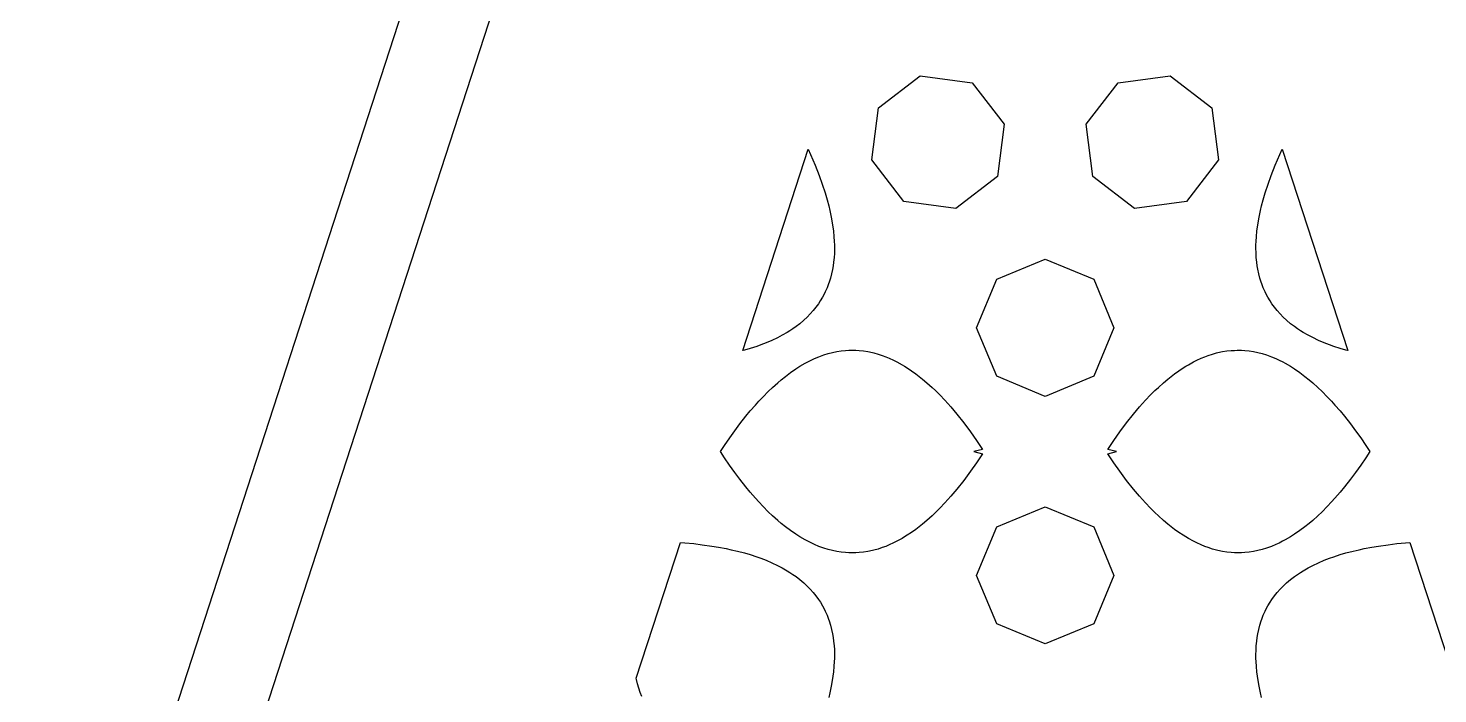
# Model space of a CAD drawing. Header units: metres. Extents: x 20 to 1108, y 20 to 485.
# Drawn here: x 215.72 to 265.05, y 167.41 to 190.69 of the extents above; entities that cross this region are included whole.
import ezdxf

# ---------------------------------------------------------------- set-up
doc = ezdxf.new("R2010")
doc.units = ezdxf.units.M

msp = doc.modelspace()

# ---------------------------------------------------------------- linework, layer by layer
for p, q in [((173.154, 20.0001), (248.154, 250.826)), ((251.309, 250.826), (176.309, 20)), ((245.481, 187.91), (246.938, 189.028)), ((246.938, 189.028), (248.759, 188.788)), ((253.859, 188.788), (255.68, 189.028)), ((255.68, 189.028), (257.137, 187.91)), ((248.759, 188.788), (249.877, 187.331)), ((252.74, 187.331), (253.859, 188.788)), ((245.24, 186.088), (245.481, 187.91)), ((257.137, 187.91), (257.377, 186.088)), ((249.877, 187.331), (249.637, 185.51)), ((252.981, 185.51), (252.74, 187.331)), ((240.724, 179.415), (243.012, 186.458)), ((243.012, 186.458), (243.098, 186.271)), ((259.52, 186.271), (259.606, 186.458)), ((259.606, 186.458), (261.894, 179.415)), ((243.098, 186.271), (243.257, 185.902)), ((246.359, 184.632), (245.24, 186.088)), ((257.377, 186.088), (256.259, 184.632)), ((259.361, 185.902), (259.52, 186.271)), ((243.257, 185.902), (243.399, 185.542)), ((243.399, 185.542), (243.51, 185.237)), ((249.637, 185.51), (248.18, 184.391)), ((254.438, 184.391), (252.981, 185.51)), ((259.109, 185.237), (259.219, 185.542)), ((259.219, 185.542), (259.361, 185.902)), ((243.51, 185.237), (243.607, 184.938)), ((259.01, 184.938), (259.109, 185.237)), ((243.607, 184.938), (243.681, 184.687)), ((243.681, 184.687), (243.736, 184.483)), ((243.736, 184.483), (243.774, 184.322)), ((248.18, 184.391), (246.359, 184.632)), ((256.259, 184.632), (254.438, 184.391)), ((258.844, 184.322), (258.882, 184.483)), ((258.882, 184.483), (258.937, 184.687)), ((258.937, 184.687), (259.01, 184.938)), ((243.774, 184.322), (243.823, 184.086)), ((243.823, 184.086), (243.86, 183.891)), ((258.758, 183.891), (258.793, 184.086)), ((258.793, 184.086), (258.844, 184.322)), ((243.86, 183.891), (243.902, 183.59)), ((243.902, 183.59), (243.918, 183.407)), ((258.699, 183.407), (258.716, 183.59)), ((258.716, 183.59), (258.758, 183.891)), ((243.918, 183.407), (243.93, 183.227)), ((243.93, 183.227), (243.934, 183.121)), ((243.936, 183.016), (243.931, 182.81)), ((243.934, 183.121), (243.936, 183.016)), ((258.682, 183.017), (258.683, 183.121)), ((258.687, 182.81), (258.682, 183.017)), ((258.683, 183.121), (258.688, 183.227)), ((258.688, 183.227), (258.699, 183.407)), ((243.907, 182.512), (243.89, 182.384)), ((243.923, 182.677), (243.907, 182.512)), ((243.931, 182.81), (243.923, 182.677)), ((249.612, 181.911), (251.309, 182.615)), ((251.309, 182.615), (253.006, 181.911)), ((258.695, 182.678), (258.687, 182.81)), ((258.71, 182.513), (258.695, 182.678)), ((258.728, 182.385), (258.71, 182.513)), ((243.835, 182.104), (243.796, 181.954)), ((243.867, 182.258), (243.835, 182.104)), ((243.89, 182.384), (243.867, 182.258)), ((258.749, 182.259), (258.728, 182.385)), ((258.781, 182.105), (258.749, 182.259)), ((258.821, 181.954), (258.781, 182.105)), ((243.675, 181.607), (243.613, 181.469)), ((243.731, 181.749), (243.675, 181.607)), ((243.75, 181.806), (243.731, 181.749)), ((243.796, 181.954), (243.75, 181.806)), ((248.908, 180.215), (249.612, 181.911)), ((253.006, 181.911), (253.709, 180.215)), ((258.867, 181.807), (258.821, 181.954)), ((258.887, 181.75), (258.867, 181.807)), ((258.942, 181.608), (258.887, 181.75)), ((259.004, 181.47), (258.942, 181.608)), ((243.373, 181.054), (243.285, 180.931)), ((243.44, 181.154), (243.373, 181.054)), ((243.517, 181.283), (243.44, 181.154)), ((243.56, 181.362), (243.517, 181.283)), ((243.613, 181.469), (243.56, 181.362)), ((259.058, 181.363), (259.004, 181.47)), ((259.1, 181.284), (259.058, 181.363)), ((259.177, 181.155), (259.1, 181.284)), ((259.244, 181.054), (259.177, 181.155)), ((259.331, 180.932), (259.244, 181.054)), ((242.98, 180.588), (242.865, 180.481)), ((243.088, 180.699), (242.98, 180.588)), ((243.191, 180.815), (243.088, 180.699)), ((243.285, 180.931), (243.191, 180.815)), ((259.427, 180.815), (259.331, 180.932)), ((259.529, 180.7), (259.427, 180.815)), ((259.637, 180.589), (259.529, 180.7)), ((259.752, 180.481), (259.637, 180.589)), ((242.284, 180.055), (242.104, 179.951)), ((242.371, 180.109), (242.284, 180.055)), ((242.484, 180.183), (242.371, 180.109)), ((242.59, 180.258), (242.484, 180.183)), ((242.72, 180.358), (242.59, 180.258)), ((242.865, 180.481), (242.72, 180.358)), ((249.612, 178.518), (248.908, 180.215)), ((253.709, 180.215), (253.006, 178.518)), ((259.898, 180.358), (259.752, 180.481)), ((260.028, 180.258), (259.898, 180.358)), ((260.134, 180.183), (260.028, 180.258)), ((260.246, 180.109), (260.134, 180.183)), ((260.332, 180.055), (260.246, 180.109)), ((260.514, 179.951), (260.332, 180.055)), ((241.214, 179.564), (240.985, 179.489)), ((241.363, 179.618), (241.214, 179.564)), ((241.542, 179.687), (241.363, 179.618)), ((241.748, 179.775), (241.542, 179.687)), ((241.946, 179.868), (241.748, 179.775)), ((242.104, 179.951), (241.946, 179.868)), ((260.67, 179.869), (260.514, 179.951)), ((260.868, 179.775), (260.67, 179.869)), ((261.075, 179.687), (260.868, 179.775)), ((261.255, 179.618), (261.075, 179.687)), ((261.404, 179.564), (261.255, 179.618)), ((261.633, 179.489), (261.404, 179.564)), ((240.784, 179.431), (240.724, 179.415)), ((240.985, 179.489), (240.784, 179.431)), ((242.998, 179.022), (243.119, 179.083)), ((243.119, 179.083), (243.238, 179.137)), ((243.238, 179.137), (243.389, 179.2)), ((243.389, 179.2), (243.568, 179.264)), ((243.568, 179.264), (243.719, 179.311)), ((243.719, 179.311), (243.867, 179.349)), ((243.867, 179.349), (244.018, 179.38)), ((244.018, 179.38), (244.169, 179.403)), ((244.169, 179.403), (244.32, 179.418)), ((244.32, 179.418), (244.439, 179.426)), ((244.439, 179.426), (244.588, 179.428)), ((244.588, 179.428), (244.679, 179.426)), ((244.679, 179.426), (244.798, 179.418)), ((244.798, 179.418), (244.947, 179.403)), ((244.947, 179.403), (245.099, 179.38)), ((245.099, 179.38), (245.158, 179.368)), ((245.158, 179.368), (245.31, 179.334)), ((245.31, 179.334), (245.459, 179.293)), ((245.459, 179.293), (245.61, 179.245)), ((245.61, 179.245), (245.728, 179.2)), ((245.728, 179.2), (245.849, 179.15)), ((245.849, 179.15), (245.999, 179.082)), ((245.999, 179.082), (246.119, 179.022)), ((256.498, 179.022), (256.618, 179.082)), ((256.618, 179.082), (256.769, 179.15)), ((256.769, 179.15), (256.89, 179.201)), ((256.89, 179.201), (257.008, 179.245)), ((257.008, 179.245), (257.158, 179.293)), ((257.158, 179.293), (257.308, 179.334)), ((257.308, 179.334), (257.459, 179.368)), ((257.459, 179.368), (257.519, 179.38)), ((257.519, 179.38), (257.67, 179.403)), ((257.67, 179.403), (257.82, 179.418)), ((257.82, 179.418), (257.939, 179.425)), ((257.939, 179.425), (258.029, 179.428)), ((258.029, 179.428), (258.179, 179.426)), ((258.179, 179.426), (258.298, 179.418)), ((258.298, 179.418), (258.448, 179.403)), ((258.448, 179.403), (258.6, 179.38)), ((258.6, 179.38), (258.75, 179.349)), ((258.75, 179.349), (258.899, 179.31)), ((258.899, 179.31), (259.05, 179.264)), ((259.05, 179.264), (259.229, 179.2)), ((259.229, 179.2), (259.38, 179.138)), ((259.38, 179.138), (259.498, 179.082)), ((259.498, 179.082), (259.619, 179.022)), ((261.833, 179.431), (261.633, 179.489)), ((261.894, 179.415), (261.833, 179.431)), ((242.219, 178.516), (242.398, 178.65)), ((242.398, 178.65), (242.579, 178.775)), ((242.579, 178.775), (242.728, 178.87)), ((242.728, 178.87), (242.907, 178.974)), ((242.907, 178.974), (242.998, 179.022)), ((246.119, 179.022), (246.299, 178.924)), ((246.299, 178.924), (246.388, 178.87)), ((246.388, 178.87), (246.479, 178.813)), ((246.479, 178.813), (246.629, 178.714)), ((246.629, 178.714), (246.779, 178.607)), ((246.779, 178.607), (247.019, 178.419)), ((255.599, 178.419), (255.839, 178.607)), ((255.839, 178.607), (255.988, 178.714)), ((255.988, 178.714), (256.139, 178.813)), ((256.139, 178.813), (256.229, 178.871)), ((256.229, 178.871), (256.319, 178.924)), ((256.319, 178.924), (256.498, 179.022)), ((259.619, 179.022), (259.71, 178.974)), ((259.71, 178.974), (259.89, 178.87)), ((259.89, 178.87), (260.038, 178.775)), ((260.038, 178.775), (260.22, 178.65)), ((260.22, 178.65), (260.399, 178.516)), ((241.619, 177.988), (241.768, 178.13)), ((241.768, 178.13), (241.948, 178.293)), ((241.948, 178.293), (242.068, 178.395)), ((242.068, 178.395), (242.219, 178.516)), ((247.019, 178.419), (247.168, 178.293)), ((247.168, 178.293), (247.349, 178.13)), ((247.349, 178.13), (247.469, 178.017)), ((251.309, 177.814), (249.612, 178.518)), ((253.006, 178.518), (251.309, 177.814)), ((255.149, 178.016), (255.269, 178.13)), ((255.269, 178.13), (255.449, 178.293)), ((255.449, 178.293), (255.599, 178.419)), ((260.399, 178.516), (260.55, 178.395)), ((260.55, 178.395), (260.669, 178.293)), ((260.669, 178.293), (260.85, 178.131)), ((260.85, 178.131), (260.998, 177.988)), ((241.168, 177.512), (241.288, 177.646)), ((241.288, 177.646), (241.439, 177.805)), ((241.439, 177.805), (241.619, 177.988)), ((247.469, 178.017), (247.619, 177.868)), ((247.619, 177.868), (247.798, 177.679)), ((247.798, 177.679), (248.009, 177.444)), ((254.609, 177.444), (254.819, 177.679)), ((254.819, 177.679), (254.998, 177.868)), ((254.998, 177.868), (255.149, 178.016)), ((260.998, 177.988), (261.179, 177.805)), ((261.179, 177.805), (261.329, 177.646)), ((261.329, 177.646), (261.449, 177.512)), ((240.629, 176.854), (240.838, 177.121)), ((240.838, 177.121), (240.988, 177.304)), ((240.988, 177.304), (241.168, 177.512)), ((248.009, 177.444), (248.219, 177.196)), ((248.219, 177.196), (248.458, 176.893)), ((254.159, 176.893), (254.399, 177.196)), ((254.399, 177.196), (254.609, 177.444)), ((261.449, 177.512), (261.629, 177.304)), ((261.629, 177.304), (261.779, 177.121)), ((261.779, 177.121), (261.988, 176.854)), ((240.269, 176.361), (240.447, 176.613)), ((240.447, 176.613), (240.629, 176.854)), ((248.458, 176.893), (248.698, 176.572)), ((253.919, 176.572), (254.159, 176.893)), ((261.988, 176.854), (262.17, 176.613)), ((262.17, 176.613), (262.35, 176.361)), ((239.947, 175.884), (240.089, 176.098)), ((240.089, 176.098), (240.269, 176.361)), ((248.698, 176.572), (248.908, 176.274)), ((248.908, 176.274), (249.118, 175.963)), ((253.499, 175.963), (253.709, 176.274)), ((253.709, 176.274), (253.919, 176.572)), ((262.35, 176.361), (262.529, 176.098)), ((262.529, 176.098), (262.67, 175.885)), ((240.089, 175.671), (239.947, 175.884)), ((240.268, 175.408), (240.089, 175.671)), ((249.118, 175.963), (248.812, 175.885)), ((248.812, 175.885), (249.118, 175.806)), ((249.118, 175.806), (248.908, 175.495)), ((253.806, 175.885), (253.499, 175.963)), ((253.499, 175.806), (253.806, 175.885)), ((253.709, 175.495), (253.499, 175.806)), ((262.529, 175.671), (262.349, 175.408)), ((262.67, 175.885), (262.529, 175.671)), ((240.447, 175.156), (240.268, 175.408)), ((240.629, 174.915), (240.447, 175.156)), ((248.698, 175.197), (248.458, 174.876)), ((248.908, 175.495), (248.698, 175.197)), ((253.919, 175.197), (253.709, 175.495)), ((254.159, 174.876), (253.919, 175.197)), ((262.169, 175.156), (261.988, 174.915)), ((262.349, 175.408), (262.169, 175.156)), ((240.838, 174.648), (240.629, 174.915)), ((240.988, 174.465), (240.838, 174.648)), ((248.458, 174.876), (248.218, 174.573)), ((254.399, 174.574), (254.159, 174.876)), ((261.779, 174.648), (261.628, 174.465)), ((261.988, 174.915), (261.779, 174.648)), ((241.168, 174.257), (240.988, 174.465)), ((241.288, 174.124), (241.168, 174.257)), ((241.439, 173.964), (241.288, 174.124)), ((248.009, 174.325), (247.799, 174.09)), ((248.218, 174.573), (248.009, 174.325)), ((254.609, 174.325), (254.399, 174.574)), ((254.82, 174.091), (254.609, 174.325)), ((261.328, 174.123), (261.179, 173.963)), ((261.448, 174.256), (261.328, 174.123)), ((261.628, 174.465), (261.448, 174.256)), ((241.619, 173.781), (241.439, 173.964)), ((241.768, 173.638), (241.619, 173.781)), ((241.948, 173.476), (241.768, 173.638)), ((247.349, 173.638), (247.168, 173.476)), ((247.469, 173.753), (247.349, 173.638)), ((247.618, 173.901), (247.469, 173.753)), ((247.799, 174.09), (247.618, 173.901)), ((249.612, 173.251), (251.309, 173.955)), ((251.309, 173.955), (253.006, 173.251)), ((254.998, 173.902), (254.82, 174.091)), ((255.149, 173.752), (254.998, 173.902)), ((255.269, 173.639), (255.149, 173.752)), ((255.449, 173.476), (255.269, 173.639)), ((260.85, 173.639), (260.669, 173.476)), ((260.998, 173.781), (260.85, 173.639)), ((261.179, 173.963), (260.998, 173.781)), ((242.068, 173.374), (241.948, 173.476)), ((242.219, 173.253), (242.068, 173.374)), ((242.398, 173.119), (242.219, 173.253)), ((246.779, 173.162), (246.629, 173.056)), ((247.019, 173.35), (246.779, 173.162)), ((247.168, 173.476), (247.019, 173.35)), ((248.908, 171.555), (249.612, 173.251)), ((253.006, 173.251), (253.709, 171.555)), ((255.599, 173.35), (255.449, 173.476)), ((255.839, 173.162), (255.599, 173.35)), ((255.988, 173.056), (255.839, 173.162)), ((260.399, 173.253), (260.22, 173.119)), ((260.549, 173.374), (260.399, 173.253)), ((260.669, 173.476), (260.549, 173.374)), ((237.001, 167.96), (238.543, 172.706)), ((238.543, 172.706), (238.7, 172.693)), ((238.7, 172.693), (239.009, 172.664)), ((239.009, 172.664), (239.308, 172.628)), ((242.579, 172.994), (242.398, 173.119)), ((242.728, 172.899), (242.579, 172.994)), ((242.907, 172.795), (242.728, 172.899)), ((242.998, 172.747), (242.907, 172.795)), ((243.119, 172.687), (242.998, 172.747)), ((243.238, 172.631), (243.119, 172.687)), ((245.998, 172.687), (245.848, 172.618)), ((246.119, 172.747), (245.998, 172.687)), ((246.299, 172.845), (246.119, 172.747)), ((246.389, 172.899), (246.299, 172.845)), ((246.479, 172.956), (246.389, 172.899)), ((246.629, 173.056), (246.479, 172.956)), ((256.139, 172.956), (255.988, 173.056)), ((256.23, 172.899), (256.139, 172.956)), ((256.319, 172.845), (256.23, 172.899)), ((256.498, 172.747), (256.319, 172.845)), ((256.618, 172.687), (256.498, 172.747)), ((256.769, 172.619), (256.618, 172.687)), ((259.498, 172.686), (259.38, 172.632)), ((259.618, 172.747), (259.498, 172.686)), ((259.709, 172.795), (259.618, 172.747)), ((259.89, 172.899), (259.709, 172.795)), ((260.038, 172.994), (259.89, 172.899)), ((260.22, 173.119), (260.038, 172.994)), ((263.31, 172.628), (263.609, 172.664)), ((263.609, 172.664), (263.917, 172.693)), ((263.917, 172.693), (264.074, 172.706)), ((264.074, 172.706), (265.616, 167.96)), ((239.308, 172.628), (239.645, 172.581)), ((239.645, 172.581), (239.878, 172.542)), ((239.878, 172.542), (240.148, 172.49)), ((240.148, 172.49), (240.323, 172.453)), ((240.323, 172.453), (240.537, 172.403)), ((240.537, 172.403), (240.784, 172.338)), ((240.784, 172.338), (240.985, 172.28)), ((240.985, 172.28), (241.214, 172.205)), ((241.214, 172.205), (241.363, 172.151)), ((241.363, 172.151), (241.542, 172.082)), ((243.389, 172.569), (243.238, 172.631)), ((243.568, 172.505), (243.389, 172.569)), ((243.719, 172.459), (243.568, 172.505)), ((243.867, 172.42), (243.719, 172.459)), ((244.018, 172.39), (243.867, 172.42)), ((244.169, 172.366), (244.018, 172.39)), ((244.32, 172.351), (244.169, 172.366)), ((244.439, 172.343), (244.32, 172.351)), ((244.588, 172.341), (244.439, 172.343)), ((244.679, 172.344), (244.588, 172.341)), ((244.798, 172.351), (244.679, 172.344)), ((244.947, 172.366), (244.798, 172.351)), ((245.099, 172.39), (244.947, 172.366)), ((245.158, 172.401), (245.099, 172.39)), ((245.31, 172.435), (245.158, 172.401)), ((245.459, 172.476), (245.31, 172.435)), ((245.608, 172.524), (245.459, 172.476)), ((245.728, 172.569), (245.608, 172.524)), ((245.848, 172.618), (245.728, 172.569)), ((256.89, 172.569), (256.769, 172.619)), ((257.008, 172.525), (256.89, 172.569)), ((257.158, 172.476), (257.008, 172.525)), ((257.308, 172.435), (257.158, 172.476)), ((257.459, 172.401), (257.308, 172.435)), ((257.519, 172.389), (257.459, 172.401)), ((257.67, 172.366), (257.519, 172.389)), ((257.82, 172.351), (257.67, 172.366)), ((257.939, 172.343), (257.82, 172.351)), ((258.029, 172.341), (257.939, 172.343)), ((258.179, 172.343), (258.029, 172.341)), ((258.298, 172.351), (258.179, 172.343)), ((258.448, 172.366), (258.298, 172.351)), ((258.6, 172.39), (258.448, 172.366)), ((258.75, 172.42), (258.6, 172.39)), ((258.899, 172.458), (258.75, 172.42)), ((259.049, 172.504), (258.899, 172.458)), ((259.229, 172.569), (259.049, 172.504)), ((259.38, 172.632), (259.229, 172.569)), ((261.075, 172.082), (261.255, 172.151)), ((261.255, 172.151), (261.404, 172.206)), ((261.404, 172.206), (261.633, 172.28)), ((261.633, 172.28), (261.833, 172.338)), ((261.833, 172.338), (262.08, 172.403)), ((262.08, 172.403), (262.294, 172.453)), ((262.294, 172.453), (262.47, 172.49)), ((262.47, 172.49), (262.739, 172.542)), ((262.739, 172.542), (262.973, 172.581)), ((262.973, 172.581), (263.31, 172.628)), ((241.542, 172.082), (241.749, 171.994)), ((241.749, 171.994), (241.947, 171.9)), ((241.947, 171.9), (242.104, 171.818)), ((242.104, 171.818), (242.285, 171.714)), ((242.285, 171.714), (242.371, 171.66)), ((242.371, 171.66), (242.484, 171.586)), ((260.134, 171.586), (260.246, 171.66)), ((260.246, 171.66), (260.332, 171.714)), ((260.332, 171.714), (260.514, 171.818)), ((260.514, 171.818), (260.67, 171.9)), ((260.67, 171.9), (260.868, 171.994)), ((260.868, 171.994), (261.075, 172.082)), ((242.484, 171.586), (242.59, 171.511)), ((242.59, 171.511), (242.72, 171.411)), ((242.72, 171.411), (242.865, 171.288)), ((242.865, 171.288), (242.981, 171.18)), ((242.981, 171.18), (243.089, 171.069)), ((249.612, 169.858), (248.908, 171.555)), ((253.709, 171.555), (253.006, 169.858)), ((259.529, 171.069), (259.637, 171.18)), ((259.637, 171.18), (259.752, 171.288)), ((259.752, 171.288), (259.898, 171.411)), ((259.898, 171.411), (260.028, 171.511)), ((260.028, 171.511), (260.134, 171.586)), ((243.089, 171.069), (243.191, 170.954)), ((243.191, 170.954), (243.286, 170.837)), ((243.286, 170.837), (243.373, 170.715)), ((243.373, 170.715), (243.441, 170.614)), ((259.177, 170.614), (259.244, 170.715)), ((259.244, 170.715), (259.331, 170.837)), ((259.331, 170.837), (259.427, 170.954)), ((259.427, 170.954), (259.529, 171.069)), ((243.441, 170.614), (243.518, 170.485)), ((243.518, 170.485), (243.56, 170.406)), ((243.56, 170.406), (243.613, 170.299)), ((243.613, 170.299), (243.676, 170.161)), ((258.942, 170.161), (259.004, 170.299)), ((259.004, 170.299), (259.058, 170.406)), ((259.058, 170.406), (259.1, 170.485)), ((259.1, 170.485), (259.177, 170.614)), ((243.676, 170.161), (243.731, 170.019)), ((243.731, 170.019), (243.75, 169.962)), ((243.75, 169.962), (243.796, 169.815)), ((243.796, 169.815), (243.836, 169.664)), ((251.309, 169.155), (249.612, 169.858)), ((253.006, 169.858), (251.309, 169.155)), ((258.781, 169.664), (258.821, 169.815)), ((258.821, 169.815), (258.867, 169.962)), ((258.867, 169.962), (258.887, 170.019)), ((258.887, 170.019), (258.942, 170.161)), ((243.836, 169.664), (243.868, 169.51)), ((243.868, 169.51), (243.89, 169.384)), ((243.89, 169.384), (243.907, 169.256)), ((243.907, 169.256), (243.923, 169.091)), ((258.695, 169.091), (258.71, 169.256)), ((258.71, 169.256), (258.728, 169.384)), ((258.728, 169.384), (258.749, 169.51)), ((258.749, 169.51), (258.781, 169.664)), ((243.923, 169.091), (243.931, 168.959)), ((243.931, 168.959), (243.936, 168.753)), ((243.936, 168.753), (243.935, 168.648)), ((258.682, 168.754), (258.687, 168.959)), ((258.684, 168.648), (258.682, 168.754)), ((258.687, 168.959), (258.695, 169.091)), ((243.918, 168.362), (243.902, 168.178)), ((243.93, 168.542), (243.918, 168.362)), ((243.935, 168.648), (243.93, 168.542)), ((258.688, 168.542), (258.684, 168.648)), ((258.699, 168.363), (258.688, 168.542)), ((258.716, 168.179), (258.699, 168.363)), ((237.011, 167.908), (237.001, 167.96)), ((237.047, 167.756), (237.011, 167.908)), ((237.088, 167.606), (237.047, 167.756)), ((243.86, 167.878), (243.824, 167.683)), ((243.902, 168.178), (243.86, 167.878)), ((258.758, 167.878), (258.716, 168.179)), ((258.794, 167.683), (258.758, 167.878)), ((237.136, 167.461), (237.088, 167.606)), ((237.192, 167.32), (237.136, 167.461)), ((243.774, 167.447), (243.736, 167.286)), ((243.824, 167.683), (243.774, 167.447)), ((258.844, 167.447), (258.794, 167.683)), ((258.882, 167.286), (258.844, 167.447))]:
    msp.add_line(p, q)

doc.saveas('drawing.dxf')
